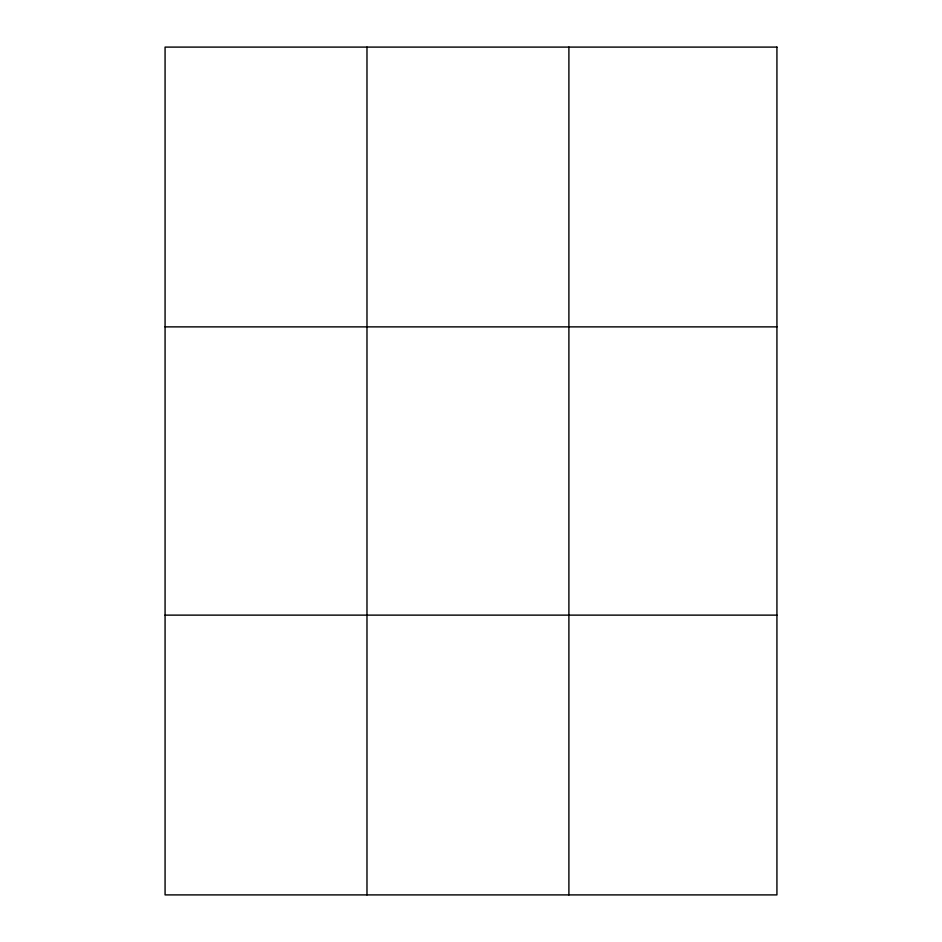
<?xml version="1.0" encoding="UTF-8"?>
<svg xmlns="http://www.w3.org/2000/svg" width="942" height="942" viewBox="0 0 942 942"><rect width="100%" height="100%" fill="white"/><g stroke="black" fill="none" stroke-linecap="round" stroke-linejoin="round"><path stroke-width="1.41" d="M366.98 894.9L366.98 47.1M568.897 894.9L568.897 47.1M165.074 326.874L776.926 326.874M165.074 615.126L776.926 615.126M776.926 47.1L776.926 894.9L165.074 894.9L165.074 47.1L776.926 47.1"/></g></svg>
